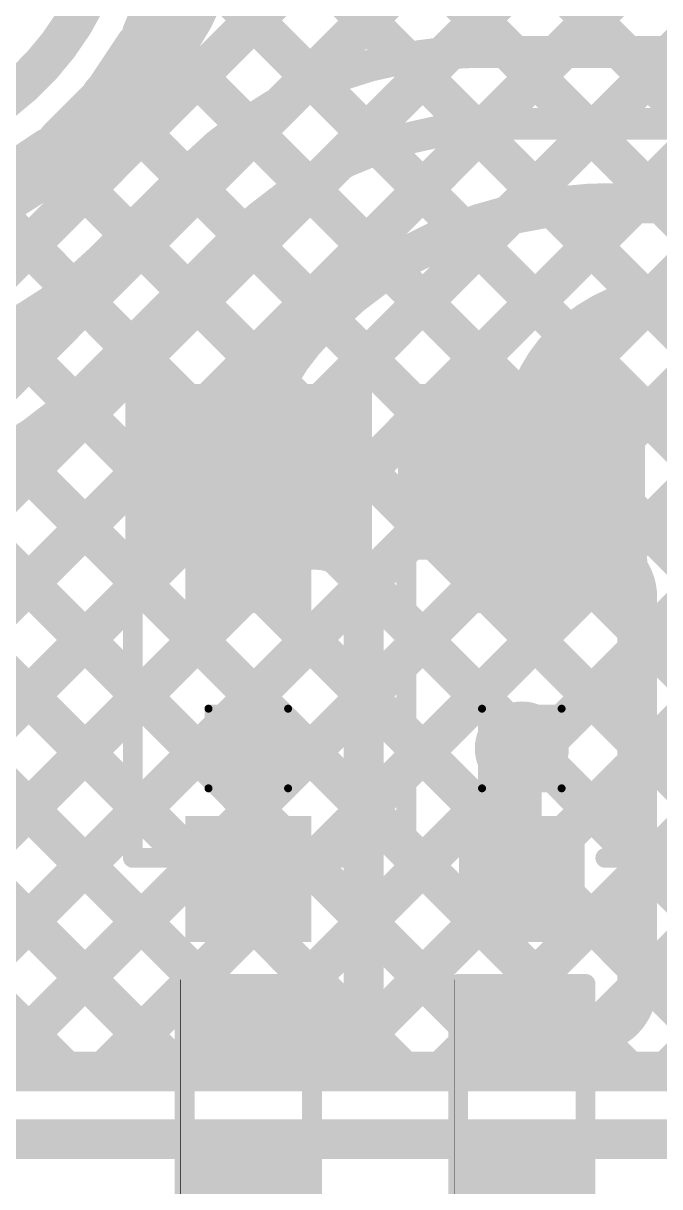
# Model space of a CAD drawing. Header units: inches. Extents: x 3 to 457, y -41 to 239.
# Drawn here: x 106.89 to 110.95, y 154.97 to 162.39 of the extents above; entities that cross this region are included whole.
import ezdxf

# ---------------------------------------------------------------- set-up
doc = ezdxf.new("R2010")
doc.units = ezdxf.units.IN
for name, color, linetype in [('Board Outline', 216, 'Continuous'), ('Bottom Layer', 5, 'Continuous'), ('Drill Drawing', 1, 'Continuous'), ('Fabrication', 76, 'Continuous'), ('Top Layer', 1, 'Continuous'), ('Top Overlay', 2, 'Continuous'), ('Top Paste', 8, 'Continuous'), ('Top Solder', 216, 'Continuous'), ('Via Holes', 16, 'Continuous')]:
    doc.layers.add(name, color=color, linetype=linetype)

# ---------------------------------------------------------------- blocks, each defined once
blk = doc.blocks.new('R___0402_221')
at = {"layer": 'Top Layer'}
for points in [[(-0.6985, -0.3175), (-0.6985, 0.3174999999999999), (-0.2413000000000001, 0.3175), (-0.2412999999999999, -0.3174999999999999)], [(0.2413000000000001, -0.3175), (0.2412999999999999, 0.3174999999999999), (0.6985, 0.3175), (0.6985, -0.3174999999999999)]]:
    blk.add_hatch(color=1, dxfattribs=at).paths.add_polyline_path(points)
at = {"layer": 'Top Paste'}
for points in [[(-0.6985, -0.3175), (-0.6985, 0.3174999999999999), (-0.2413000000000001, 0.3175), (-0.2412999999999999, -0.3174999999999999)], [(0.2413000000000001, -0.3175), (0.2412999999999999, 0.3174999999999999), (0.6985, 0.3175), (0.6985, -0.3174999999999999)]]:
    blk.add_hatch(color=8, dxfattribs=at).paths.add_polyline_path(points)
at = {"layer": 'Top Solder'}
for points in [[(-0.75350116, -0.3725011600000001), (-0.75350116, 0.3725011599999999), (-0.18629884, 0.3725011600000001), (-0.1862988399999999, -0.3725011599999999)], [(0.18629884, -0.3725011600000001), (0.1862988399999999, 0.3725011599999999), (0.75350116, 0.3725011600000001), (0.75350116, -0.3725011599999999)]]:
    blk.add_hatch(color=216, dxfattribs=at).paths.add_polyline_path(points)
at = {"layer": 'Top Overlay'}
for points in [[(0.7874, 0.4064, 0.127, 0.127, 0), (-0.7874, 0.4064, 0.127, 0.127, 0)], [(-0.7874, -0.4064, 0.127, 0.127, 0), (-0.7874, 0.4064, 0.127, 0.127, 0)], [(0.7874, -0.4064, 0.127, 0.127, 0), (0.7874, 0.4064, 0.127, 0.127, 0)], [(0.7874, -0.4064, 0.127, 0.127, 0), (-0.7874, -0.4064, 0.127, 0.127, 0)], [(0.8128, -0.4318, 0.0032258, 0.0032258, 0), (-0.8128, -0.4318, 0.0032258, 0.0032258, 0)]]:
    blk.add_lwpolyline(points, format="xyseb", dxfattribs=at)
for points in [[(-0.8191499999999999, 0.4064, 0.0635, 0.0635, 1), (-0.7556499999999999, 0.4064, 0.0635, 0.0635, 1)], [(-0.8191499999999999, 0.4064, 0.0635, 0.0635, 1), (-0.7556499999999999, 0.4064, 0.0635, 0.0635, 1)], [(0.7556499999999999, 0.4064, 0.0635, 0.0635, 1), (0.8191499999999999, 0.4064, 0.0635, 0.0635, 1)], [(0.7556499999999999, 0.4064, 0.0635, 0.0635, 1), (0.8191499999999999, 0.4064, 0.0635, 0.0635, 1)], [(-0.8191499999999999, -0.4064, 0.0635, 0.0635, 1), (-0.7556499999999999, -0.4064, 0.0635, 0.0635, 1)], [(-0.8191499999999999, -0.4064, 0.0635, 0.0635, 1), (-0.7556499999999999, -0.4064, 0.0635, 0.0635, 1)], [(0.7556499999999999, -0.4064, 0.0635, 0.0635, 1), (0.8191499999999999, -0.4064, 0.0635, 0.0635, 1)], [(0.7556499999999999, -0.4064, 0.0635, 0.0635, 1), (0.8191499999999999, -0.4064, 0.0635, 0.0635, 1)], [(-0.81360518, -0.4318, 0.0016129, 0.0016129, 1), (-0.8119948199999999, -0.4318, 0.0016129, 0.0016129, 1)], [(0.8119948199999999, -0.4318, 0.0016129, 0.0016129, 1), (0.81360518, -0.4318, 0.0016129, 0.0016129, 1)]]:
    blk.add_lwpolyline(points, format="xyseb", close=True, dxfattribs=at)
blk = doc.blocks.new('R___0402_222')
at = {"layer": 'Top Layer'}
for points in [[(-0.6985, -0.3175), (-0.6985, 0.3174999999999999), (-0.2413000000000001, 0.3175), (-0.2412999999999999, -0.3174999999999999)], [(0.2413000000000001, -0.3175), (0.2412999999999999, 0.3174999999999999), (0.6985, 0.3175), (0.6985, -0.3174999999999999)]]:
    blk.add_hatch(color=1, dxfattribs=at).paths.add_polyline_path(points)
at = {"layer": 'Top Paste'}
for points in [[(-0.6985, -0.3175), (-0.6985, 0.3174999999999999), (-0.2413000000000001, 0.3175), (-0.2412999999999999, -0.3174999999999999)], [(0.2413000000000001, -0.3175), (0.2412999999999999, 0.3174999999999999), (0.6985, 0.3175), (0.6985, -0.3174999999999999)]]:
    blk.add_hatch(color=8, dxfattribs=at).paths.add_polyline_path(points)
at = {"layer": 'Top Solder'}
for points in [[(-0.75350116, -0.3725011600000001), (-0.75350116, 0.3725011599999999), (-0.18629884, 0.3725011600000001), (-0.1862988399999999, -0.3725011599999999)], [(0.18629884, -0.3725011600000001), (0.1862988399999999, 0.3725011599999999), (0.75350116, 0.3725011600000001), (0.75350116, -0.3725011599999999)]]:
    blk.add_hatch(color=216, dxfattribs=at).paths.add_polyline_path(points)
at = {"layer": 'Top Overlay'}
for points in [[(0.7874, 0.4064, 0.127, 0.127, 0), (-0.7874, 0.4064, 0.127, 0.127, 0)], [(-0.7874, -0.4064, 0.127, 0.127, 0), (-0.7874, 0.4064, 0.127, 0.127, 0)], [(0.7874, -0.4064, 0.127, 0.127, 0), (0.7874, 0.4064, 0.127, 0.127, 0)], [(0.7874, -0.4064, 0.127, 0.127, 0), (-0.7874, -0.4064, 0.127, 0.127, 0)], [(0.8128, -0.4318, 0.0032258, 0.0032258, 0), (-0.8128, -0.4318, 0.0032258, 0.0032258, 0)]]:
    blk.add_lwpolyline(points, format="xyseb", dxfattribs=at)
for points in [[(-0.8191499999999999, 0.4064, 0.0635, 0.0635, 1), (-0.7556499999999999, 0.4064, 0.0635, 0.0635, 1)], [(-0.8191499999999999, 0.4064, 0.0635, 0.0635, 1), (-0.7556499999999999, 0.4064, 0.0635, 0.0635, 1)], [(0.7556499999999999, 0.4064, 0.0635, 0.0635, 1), (0.8191499999999999, 0.4064, 0.0635, 0.0635, 1)], [(0.7556499999999999, 0.4064, 0.0635, 0.0635, 1), (0.8191499999999999, 0.4064, 0.0635, 0.0635, 1)], [(-0.8191499999999999, -0.4064, 0.0635, 0.0635, 1), (-0.7556499999999999, -0.4064, 0.0635, 0.0635, 1)], [(-0.8191499999999999, -0.4064, 0.0635, 0.0635, 1), (-0.7556499999999999, -0.4064, 0.0635, 0.0635, 1)], [(0.7556499999999999, -0.4064, 0.0635, 0.0635, 1), (0.8191499999999999, -0.4064, 0.0635, 0.0635, 1)], [(0.7556499999999999, -0.4064, 0.0635, 0.0635, 1), (0.8191499999999999, -0.4064, 0.0635, 0.0635, 1)], [(-0.81360518, -0.4318, 0.0016129, 0.0016129, 1), (-0.8119948199999999, -0.4318, 0.0016129, 0.0016129, 1)], [(0.8119948199999999, -0.4318, 0.0016129, 0.0016129, 1), (0.81360518, -0.4318, 0.0016129, 0.0016129, 1)]]:
    blk.add_lwpolyline(points, format="xyseb", close=True, dxfattribs=at)
blk = doc.blocks.new('SOD323F_256')
at = {"layer": 'Top Layer'}
for points in [[(-1.34999984, 0.2999994), (-0.75000104, 0.2999994), (-0.75000104, -0.2999994), (-1.34999984, -0.2999994)], [(0.75000104, 0.2999994), (1.34999984, 0.2999994), (1.34999984, -0.2999994), (0.75000104, -0.2999994)]]:
    blk.add_hatch(color=1, dxfattribs=at).paths.add_polyline_path(points)
at = {"layer": 'Top Overlay'}
for points in [[(0.9884409999999999, 0.38309804), (2.1082, 0.38309804), (2.1082, 0.7894980399999999), (0.9884409999999999, 0.7894980399999999)], [(1.42241016, -0.4064), (2.10821016, -0.4064), (2.10821016, 0.4571999999999999), (1.42241016, 0.4571999999999999)], [(0.9884409999999999, -0.78530196), (2.1082, -0.78530196), (2.1082, -0.37890196), (0.9884409999999999, -0.37890196)]]:
    blk.add_hatch(color=2, dxfattribs=at).paths.add_polyline_path(points)
at = {"layer": 'Top Paste'}
for points in [[(-1.34999984, 0.2999994), (-0.75000104, 0.2999994), (-0.75000104, -0.2999994), (-1.34999984, -0.2999994)], [(0.75000104, 0.2999994), (1.34999984, 0.2999994), (1.34999984, -0.2999994), (0.75000104, -0.2999994)]]:
    blk.add_hatch(color=8, dxfattribs=at).paths.add_polyline_path(points)
at = {"layer": 'Top Solder'}
for points in [[(-1.45159984, 0.4015993999999999), (-0.64840104, 0.4015993999999999), (-0.64840104, -0.4015993999999999), (-1.45159984, -0.4015993999999999)], [(0.64840104, 0.4015993999999999), (1.45159984, 0.4015993999999999), (1.45159984, -0.4015993999999999), (0.64840104, -0.4015993999999999)]]:
    blk.add_hatch(color=216, dxfattribs=at).paths.add_polyline_path(points)
at = {"layer": 'Top Overlay'}
for points in [[(-0.9143999999999999, 0.7366, 0.127, 0.127, 0), (-0.9143999999999999, 0.5334, 0.127, 0.127, 0)], [(-0.9143999999999999, 0.7366, 0.127, 0.127, 0), (0.9884409999999999, 0.7366, 0.127, 0.127, 0)], [(-0.9143999999999999, -0.5334, 0.127, 0.127, 0), (-0.9143999999999999, -0.7366, 0.127, 0.127, 0)], [(-0.9143999999999999, -0.7366, 0.127, 0.127, 0), (0.9884409999999999, -0.7366, 0.127, 0.127, 0)]]:
    blk.add_lwpolyline(points, format="xyseb", dxfattribs=at)
for points in [[(-0.9461499999999999, 0.7366, 0.0635, 0.0635, 1), (-0.88265, 0.7366, 0.0635, 0.0635, 1)], [(-0.9461499999999999, 0.7366, 0.0635, 0.0635, 1), (-0.88265, 0.7366, 0.0635, 0.0635, 1)], [(0.9566909999999998, 0.7366, 0.0635, 0.0635, 1), (1.020191, 0.7366, 0.0635, 0.0635, 1)], [(-0.9461499999999999, 0.5334, 0.0635, 0.0635, 1), (-0.88265, 0.5334, 0.0635, 0.0635, 1)], [(-0.9461499999999999, -0.5334, 0.0635, 0.0635, 1), (-0.88265, -0.5334, 0.0635, 0.0635, 1)], [(-0.9461499999999999, -0.7366, 0.0635, 0.0635, 1), (-0.88265, -0.7366, 0.0635, 0.0635, 1)], [(-0.9461499999999999, -0.7366, 0.0635, 0.0635, 1), (-0.88265, -0.7366, 0.0635, 0.0635, 1)], [(0.9566909999999998, -0.7366, 0.0635, 0.0635, 1), (1.020191, -0.7366, 0.0635, 0.0635, 1)]]:
    blk.add_lwpolyline(points, format="xyseb", close=True, dxfattribs=at)
blk = doc.blocks.new('SOD323F_257')
at = {"layer": 'Top Layer'}
for points in [[(-1.34999984, 0.2999994), (-0.75000104, 0.2999994), (-0.75000104, -0.2999994), (-1.34999984, -0.2999994)], [(0.75000104, 0.2999994), (1.34999984, 0.2999994), (1.34999984, -0.2999994), (0.75000104, -0.2999994)]]:
    blk.add_hatch(color=1, dxfattribs=at).paths.add_polyline_path(points)
at = {"layer": 'Top Overlay'}
for points in [[(0.98843846, 0.3789299), (2.10819746, 0.3789299), (2.10819746, 0.7853299), (0.98843846, 0.7853299)], [(1.42237206, -0.40640254), (2.10817206, -0.40640254), (2.10817206, 0.4571974599999999), (1.42237206, 0.4571974599999999)], [(0.98843846, -0.7894701), (2.10819746, -0.7894701), (2.10819746, -0.3830701), (0.98843846, -0.3830701)]]:
    blk.add_hatch(color=2, dxfattribs=at).paths.add_polyline_path(points)
at = {"layer": 'Top Paste'}
for points in [[(-1.34999984, 0.2999994), (-0.75000104, 0.2999994), (-0.75000104, -0.2999994), (-1.34999984, -0.2999994)], [(0.75000104, 0.2999994), (1.34999984, 0.2999994), (1.34999984, -0.2999994), (0.75000104, -0.2999994)]]:
    blk.add_hatch(color=8, dxfattribs=at).paths.add_polyline_path(points)
at = {"layer": 'Top Solder'}
for points in [[(-1.45159984, 0.4015993999999999), (-0.64840104, 0.4015993999999999), (-0.64840104, -0.4015993999999999), (-1.45159984, -0.4015993999999999)], [(0.64840104, 0.4015993999999999), (1.45159984, 0.4015993999999999), (1.45159984, -0.4015993999999999), (0.64840104, -0.4015993999999999)]]:
    blk.add_hatch(color=216, dxfattribs=at).paths.add_polyline_path(points)
at = {"layer": 'Top Overlay'}
for points in [[(-0.9143999999999999, 0.7366, 0.127, 0.127, 0), (-0.9143999999999999, 0.5334, 0.127, 0.127, 0)], [(-0.9143999999999999, 0.7366, 0.127, 0.127, 0), (0.9884409999999999, 0.7366, 0.127, 0.127, 0)], [(-0.9143999999999999, -0.5334, 0.127, 0.127, 0), (-0.9143999999999999, -0.7366, 0.127, 0.127, 0)], [(-0.9143999999999999, -0.7366, 0.127, 0.127, 0), (0.9884409999999999, -0.7366, 0.127, 0.127, 0)]]:
    blk.add_lwpolyline(points, format="xyseb", dxfattribs=at)
for points in [[(-0.9461499999999999, 0.7366, 0.0635, 0.0635, 1), (-0.88265, 0.7366, 0.0635, 0.0635, 1)], [(-0.9461499999999999, 0.7366, 0.0635, 0.0635, 1), (-0.88265, 0.7366, 0.0635, 0.0635, 1)], [(0.9566909999999998, 0.7366, 0.0635, 0.0635, 1), (1.020191, 0.7366, 0.0635, 0.0635, 1)], [(-0.9461499999999999, 0.5334, 0.0635, 0.0635, 1), (-0.88265, 0.5334, 0.0635, 0.0635, 1)], [(-0.9461499999999999, -0.5334, 0.0635, 0.0635, 1), (-0.88265, -0.5334, 0.0635, 0.0635, 1)], [(-0.9461499999999999, -0.7366, 0.0635, 0.0635, 1), (-0.88265, -0.7366, 0.0635, 0.0635, 1)], [(-0.9461499999999999, -0.7366, 0.0635, 0.0635, 1), (-0.88265, -0.7366, 0.0635, 0.0635, 1)], [(0.9566909999999998, -0.7366, 0.0635, 0.0635, 1), (1.020191, -0.7366, 0.0635, 0.0635, 1)]]:
    blk.add_lwpolyline(points, format="xyseb", close=True, dxfattribs=at)

msp = doc.modelspace()

# ---------------------------------------------------------------- hatches: boundary and pattern name
at = {"layer": 'Bottom Layer'}
h = msp.add_hatch(color=5, dxfattribs=at)
edge = h.paths.add_edge_path()
edge.add_arc((108.32697664, 157.76249372), 0.2999994, 0, 360)
h = msp.add_hatch(color=5, dxfattribs=at)
edge = h.paths.add_edge_path()
edge.add_arc((110.07297264, 157.76249372), 0.2999994, 0, 360)
at = {"layer": 'Top Layer'}
h = msp.add_hatch(color=1, dxfattribs=at)
edge = h.paths.add_edge_path()
edge.add_arc((108.32697664, 157.76249372), 0.2999994, 0, 360)
h = msp.add_hatch(color=1, dxfattribs=at)
edge = h.paths.add_edge_path()
edge.add_arc((110.07297264, 157.76249372), 0.2999994, 0, 360)
at = {"layer": 'Via Holes'}
h = msp.add_hatch(color=7, dxfattribs=at)
edge = h.paths.add_edge_path()
edge.add_arc((108.32697664, 157.76249372), 0.1499997, 0, 360)
h = msp.add_hatch(color=7, dxfattribs=at)
edge = h.paths.add_edge_path()
edge.add_arc((110.07297264, 157.76249372), 0.1499997, 0, 360)

# ---------------------------------------------------------------- linework, layer by layer
at = {"layer": 'Board Outline'}
msp.add_lwpolyline([(107.48068928, 163.34147418, 0.127, 0.127, -0.4142135623828077), (105.6642159, 161.5250008, 0.127, 0.127, 0)], format="xyseb", dxfattribs=at)
at = {"layer": 'Bottom Layer'}
for points in [[(98.89800642, 152.94105048, 0.254, 0.254, 0), (114.09700066, 168.14004472, 0.254, 0.254, 0)], [(98.89800642, 152.22262926, 0.254, 0.254, 0), (114.81541934, 168.14004218, 0.254, 0.254, 0)], [(98.89800642, 151.50420804, 0.254, 0.254, 0), (115.53384056, 168.14004218, 0.254, 0.254, 0)], [(98.89800642, 150.0673656, 0.254, 0.254, 0), (116.970683, 168.14004218, 0.254, 0.254, 0)], [(98.89800642, 150.78578682, 0.254, 0.254, 0), (116.25226178, 168.14004218, 0.254, 0.254, 0)], [(104.86815958, 155.31909754, 0.254, 0.254, 0), (117.68910168, 168.14003964, 0.254, 0.254, 0)], [(105.96555134, 155.69806808, 0.254, 0.254, 0), (118.4075229, 168.14003964, 0.254, 0.254, 0)], [(106.68790448, 155.702, 0.254, 0.254, 0), (119.12594412, 168.14003964, 0.254, 0.254, 0)], [(107.4063257, 155.702, 0.254, 0.254, 0), (119.8443628, 168.1400371, 0.254, 0.254, 0)], [(107.70829868, 162.46976396, 0.254, 0.254, 0), (113.37857944, 168.14004472, 0.254, 0.254, 0)], [(108.12474692, 155.702, 0.254, 0.254, 0), (120.56278402, 168.1400371, 0.254, 0.254, 0)], [(108.84316814, 155.702, 0.254, 0.254, 0), (121.10426376, 167.96309562, 0.254, 0.254, 0)], [(109.56158936, 155.702, 0.254, 0.254, 0), (121.10426376, 167.2446744, 0.254, 0.254, 0)], [(110.28001058, 155.702, 0.254, 0.254, 0), (121.10426376, 166.52625318, 0.254, 0.254, 0)], [(110.9984318, 155.702, 0.254, 0.254, 0), (121.10426376, 165.80783196, 0.254, 0.254, 0)], [(107.89503694, 165.0280037, 0.254, 0.254, 0), (117.22104064, 155.702, 0.254, 0.254, 0)], [(107.8950344, 164.30958502, 0.254, 0.254, 0), (116.50261942, 155.702, 0.254, 0.254, 0)], [(107.8950344, 163.5911638, 0.254, 0.254, 0), (115.7841982, 155.702, 0.254, 0.254, 0)], [(107.84628164, 162.92149534, 0.254, 0.254, 0), (115.06577698, 155.702, 0.254, 0.254, 0)], [(107.64901, 162.32662988, 0.254, 0.254, 0), (107.78527846, 162.65561068, 0.254, 0.254, 0)], [(107.67061016, 162.37877862, 0.254, 0.254, 0), (114.34738878, 155.702, 0.254, 0.254, 0)], [(107.41288652, 161.95891154, 0.254, 0.254, 0), (107.6107195, 162.25498918, 0.254, 0.254, 0)], [(107.1095648, 161.64433, 0.254, 0.254, 0), (107.361355, 161.8961202, 0.254, 0.254, 0)], [(107.39247254, 161.93849756, 0.254, 0.254, 0), (113.62896756, 155.702, 0.254, 0.254, 0)], [(106.75069582, 161.3949655, 0.254, 0.254, 0), (107.04677346, 161.59279848, 0.254, 0.254, 0)], [(107.03057334, 161.581973, 0.254, 0.254, 0), (112.91054634, 155.702, 0.254, 0.254, 0)], [(106.57892578, 161.31519934, 0.254, 0.254, 0), (112.19212512, 155.702, 0.254, 0.254, 0)], [(106.02756544, 161.14813846, 0.254, 0.254, 0), (111.4737039, 155.702, 0.254, 0.254, 0)], [(101.75453106, 161.11064552, 0.254, 0.254, 0), (107.16317658, 155.702, 0.254, 0.254, 0)], [(102.47294974, 161.11064806, 0.254, 0.254, 0), (107.8815978, 155.702, 0.254, 0.254, 0)], [(103.19137096, 161.11064806, 0.254, 0.254, 0), (108.60001902, 155.702, 0.254, 0.254, 0)], [(103.90979218, 161.11064806, 0.254, 0.254, 0), (109.31844024, 155.702, 0.254, 0.254, 0)], [(104.62821086, 161.1106506, 0.254, 0.254, 0), (110.03686146, 155.702, 0.254, 0.254, 0)], [(105.34663208, 161.1106506, 0.254, 0.254, 0), (110.75528268, 155.702, 0.254, 0.254, 0)], [(106.0958, 155.702, 0.254, 0.254, 0), (120.9802, 155.702, 0.254, 0.254, 0)], [(106.0958, 155.2702, 0.254, 0.254, 0), (120.9802, 155.2702, 0.254, 0.254, 0)]]:
    msp.add_lwpolyline(points, format="xyseb", dxfattribs=at)
for points in [[(107.64479868, 162.46976396, 0.127, 0.127, 1), (107.77179868, 162.46976396, 0.127, 0.127, 1)], [(107.58551, 162.32662988, 0.127, 0.127, 1), (107.71251, 162.32662988, 0.127, 0.127, 1)], [(107.60711016, 162.37877862, 0.127, 0.127, 1), (107.73411016, 162.37877862, 0.127, 0.127, 1)], [(107.5472195, 162.25498918, 0.127, 0.127, 1), (107.6742195, 162.25498918, 0.127, 0.127, 1)], [(107.34938652, 161.95891154, 0.127, 0.127, 1), (107.47638652, 161.95891154, 0.127, 0.127, 1)], [(107.297855, 161.8961202, 0.127, 0.127, 1), (107.424855, 161.8961202, 0.127, 0.127, 1)], [(107.32897254, 161.93849756, 0.127, 0.127, 1), (107.45597254, 161.93849756, 0.127, 0.127, 1)], [(106.96707334, 161.581973, 0.127, 0.127, 1), (107.09407334, 161.581973, 0.127, 0.127, 1)], [(106.98327346, 161.59279848, 0.127, 0.127, 1), (107.11027346, 161.59279848, 0.127, 0.127, 1)], [(107.0460648, 161.64433, 0.127, 0.127, 1), (107.1730648, 161.64433, 0.127, 0.127, 1)], [(107.09967658, 155.702, 0.127, 0.127, 1), (107.22667658, 155.702, 0.127, 0.127, 1)], [(107.3428257, 155.702, 0.127, 0.127, 1), (107.4698257, 155.702, 0.127, 0.127, 1)], [(107.8180978, 155.702, 0.127, 0.127, 1), (107.9450978, 155.702, 0.127, 0.127, 1)], [(108.06124692, 155.702, 0.127, 0.127, 1), (108.18824692, 155.702, 0.127, 0.127, 1)], [(108.53651902, 155.702, 0.127, 0.127, 1), (108.66351902, 155.702, 0.127, 0.127, 1)], [(108.77966814, 155.702, 0.127, 0.127, 1), (108.90666814, 155.702, 0.127, 0.127, 1)], [(109.25494024, 155.702, 0.127, 0.127, 1), (109.38194024, 155.702, 0.127, 0.127, 1)], [(109.49808936, 155.702, 0.127, 0.127, 1), (109.62508936, 155.702, 0.127, 0.127, 1)], [(109.97336146, 155.702, 0.127, 0.127, 1), (110.10036146, 155.702, 0.127, 0.127, 1)], [(110.21651058, 155.702, 0.127, 0.127, 1), (110.34351058, 155.702, 0.127, 0.127, 1)], [(110.69178268, 155.702, 0.127, 0.127, 1), (110.81878268, 155.702, 0.127, 0.127, 1)], [(110.9349318, 155.702, 0.127, 0.127, 1), (111.0619318, 155.702, 0.127, 0.127, 1)]]:
    msp.add_lwpolyline(points, format="xyseb", close=True, dxfattribs=at)
at = {"layer": 'Drill Drawing'}
for points in [[(108.07297664, 158.01649372, 0.0508, 0.0508, 0), (108.58097664, 158.01649372, 0.0508, 0.0508, 0)], [(108.07297664, 157.50849372, 0.0508, 0.0508, 0), (108.07297664, 158.01649372, 0.0508, 0.0508, 0)], [(108.58097664, 157.50849372, 0.0508, 0.0508, 0), (108.58097664, 158.01649372, 0.0508, 0.0508, 0)], [(109.81897264, 158.01649372, 0.0508, 0.0508, 0), (110.32697264, 158.01649372, 0.0508, 0.0508, 0)], [(109.81897264, 157.50849372, 0.0508, 0.0508, 0), (109.81897264, 158.01649372, 0.0508, 0.0508, 0)], [(110.32697264, 157.50849372, 0.0508, 0.0508, 0), (110.32697264, 158.01649372, 0.0508, 0.0508, 0)], [(108.07297664, 157.50849372, 0.0508, 0.0508, 0), (108.58097664, 157.50849372, 0.0508, 0.0508, 0)], [(109.81897264, 157.50849372, 0.0508, 0.0508, 0), (110.32697264, 157.50849372, 0.0508, 0.0508, 0)]]:
    msp.add_lwpolyline(points, format="xyseb", dxfattribs=at)
for points in [[(108.06027664, 158.01649372, 0.0254, 0.0254, 1), (108.08567664, 158.01649372, 0.0254, 0.0254, 1)], [(108.06027664, 158.01649372, 0.0254, 0.0254, 1), (108.08567664, 158.01649372, 0.0254, 0.0254, 1)], [(108.56827664, 158.01649372, 0.0254, 0.0254, 1), (108.59367664, 158.01649372, 0.0254, 0.0254, 1)], [(108.56827664, 158.01649372, 0.0254, 0.0254, 1), (108.59367664, 158.01649372, 0.0254, 0.0254, 1)], [(109.80627264, 158.01649372, 0.0254, 0.0254, 1), (109.83167264, 158.01649372, 0.0254, 0.0254, 1)], [(109.80627264, 158.01649372, 0.0254, 0.0254, 1), (109.83167264, 158.01649372, 0.0254, 0.0254, 1)], [(110.31427264, 158.01649372, 0.0254, 0.0254, 1), (110.33967264, 158.01649372, 0.0254, 0.0254, 1)], [(110.31427264, 158.01649372, 0.0254, 0.0254, 1), (110.33967264, 158.01649372, 0.0254, 0.0254, 1)], [(108.06027664, 157.50849372, 0.0254, 0.0254, 1), (108.08567664, 157.50849372, 0.0254, 0.0254, 1)], [(108.06027664, 157.50849372, 0.0254, 0.0254, 1), (108.08567664, 157.50849372, 0.0254, 0.0254, 1)], [(108.56827664, 157.50849372, 0.0254, 0.0254, 1), (108.59367664, 157.50849372, 0.0254, 0.0254, 1)], [(108.56827664, 157.50849372, 0.0254, 0.0254, 1), (108.59367664, 157.50849372, 0.0254, 0.0254, 1)], [(109.80627264, 157.50849372, 0.0254, 0.0254, 1), (109.83167264, 157.50849372, 0.0254, 0.0254, 1)], [(109.80627264, 157.50849372, 0.0254, 0.0254, 1), (109.83167264, 157.50849372, 0.0254, 0.0254, 1)], [(110.31427264, 157.50849372, 0.0254, 0.0254, 1), (110.33967264, 157.50849372, 0.0254, 0.0254, 1)], [(110.31427264, 157.50849372, 0.0254, 0.0254, 1), (110.33967264, 157.50849372, 0.0254, 0.0254, 1)]]:
    msp.add_lwpolyline(points, format="xyseb", close=True, dxfattribs=at)
at = {"layer": 'Fabrication'}
msp.add_lwpolyline([(107.48068928, 163.34147418, 0.254, 0.254, -0.4142135623828077), (105.6642159, 161.5250008, 0.254, 0.254, 0)], format="xyseb", dxfattribs=at)
at = {"layer": 'Top Layer'}
for points in [[(108.16388832, 163.21881758, 0.2794, 0.2794, -0.198912367379658), (107.67088448, 162.02860152, 0.2794, 0.2794, 0)], [(107.96606042, 161.46066514, 0.2032, 0.2032, -0.198912367379658), (109.7621122, 162.20461336, 0.2032, 0.2032, 0)], [(109.7621122, 162.20461336, 0.2032, 0.2032, 0), (113.118392, 162.20461336, 0.2032, 0.2032, 0)], [(107.29432694, 161.65204398, 0.2794, 0.2794, 0), (107.67088448, 162.02860152, 0.2794, 0.2794, 0)], [(107.29432694, 161.65204398, 0.2794, 0.2794, -0.198912367379658), (105.49827516, 160.90809576, 0.2794, 0.2794, 0)], [(108.2342641, 161.0031197, 0.2032, 0.2032, -0.198912367379658), (110.03031588, 161.74706792, 0.2032, 0.2032, 0)], [(110.03031588, 161.74706792, 0.2032, 0.2032, 0), (113.03620014, 161.74706792, 0.2032, 0.2032, 0)], [(107.39834502, 160.89294974, 0.2032, 0.2032, 0), (107.96606042, 161.46066514, 0.2032, 0.2032, 0)], [(108.81039706, 160.49591218, 0.254, 0.254, -0.1876194711705336), (110.4958801, 161.23745248, 0.254, 0.254, 0)], [(110.4958801, 161.23745248, 0.254, 0.254, -0.01088660974941268), (110.60644884, 161.2398604, 0.254, 0.254, 0)], [(110.60644884, 161.2398604, 0.254, 0.254, 0), (113.22849084, 161.2398604, 0.254, 0.254, 0)], [(107.2884062, 160.0572618, 0.2032, 0.2032, 0), (108.2342641, 161.0031197, 0.2032, 0.2032, 0)], [(107.39834502, 160.89294974, 0.2032, 0.2032, -0.198912367379658), (105.60229324, 160.14900152, 0.2032, 0.2032, 0)], [(110.3338408, 160.35018984, 0.254, 0.254, -0.198912367379658), (111.09701682, 160.66630808, 0.254, 0.254, 0)], [(108.76928208, 160.4547972, 0.254, 0.254, 0), (108.81039706, 160.49591218, 0.254, 0.254, 0)], [(108.3269868, 159.38700152, 0.254, 0.254, -0.198912367379658), (108.76928208, 160.4547972, 0.254, 0.254, 0)], [(110.0729828, 159.72042224, 0.254, 0.254, -0.198912367379658), (110.3338408, 160.35018984, 0.254, 0.254, 0)], [(107.2884062, 160.0572618, 0.2032, 0.2032, -0.198912367379658), (105.49235442, 159.31331358, 0.2032, 0.2032, 0)], [(110.0729828, 159.0294, 0.254, 0.254, 0), (110.0729828, 159.72042224, 0.254, 0.254, 0)], [(108.3269868, 159.0294, 0.254, 0.254, 0), (108.3269868, 159.38700152, 0.254, 0.254, 0)], [(108.3269868, 159.0294, 0.254, 0.254, 0), (108.7635874, 159.0294, 0.254, 0.254, 0)], [(108.7635874, 159.0294, 0.254, 0.254, -0.4142135623730951), (109.0635868, 158.7294006, 0.254, 0.254, 0)], [(110.0729828, 159.0294, 0.254, 0.254, 0), (110.5095834, 159.0294, 0.254, 0.254, 0)], [(110.5095834, 159.0294, 0.254, 0.254, -0.4142135623730951), (110.8095828, 158.7294006, 0.254, 0.254, 0)], [(109.0635868, 156.2432994, 0.254, 0.254, 0), (109.0635868, 158.7294006, 0.254, 0.254, 0)], [(110.8095828, 156.2432994, 0.254, 0.254, 0), (110.8095828, 158.7294006, 0.254, 0.254, 0)], [(108.32697664, 157.76249372, 0.254, 0.254, 0), (108.32698172, 157.76248864, 0.254, 0.254, 0)], [(108.32698172, 156.9294042, 0.254, 0.254, 0), (108.32698172, 157.76248864, 0.254, 0.254, 0)], [(110.07297264, 157.76249372, 0.254, 0.254, 0), (110.07297772, 157.76248864, 0.254, 0.254, 0)], [(110.07297772, 156.9294042, 0.254, 0.254, 0), (110.07297772, 157.76248864, 0.254, 0.254, 0)], [(108.32698172, 156.9294042, 0.254, 0.254, 0), (108.3269868, 156.92939912, 0.254, 0.254, 0)], [(110.07297772, 156.9294042, 0.254, 0.254, 0), (110.0729828, 156.92939912, 0.254, 0.254, 0)], [(109.0635868, 156.2432994, 0.254, 0.254, -0.4142135623730951), (108.7635874, 155.9433, 0.254, 0.254, 0)], [(110.8095828, 156.2432994, 0.254, 0.254, -0.4142135623730951), (110.5095834, 155.9433, 0.254, 0.254, 0)], [(108.3269868, 155.9433, 0.254, 0.254, 0), (108.7635874, 155.9433, 0.254, 0.254, 0)], [(110.0729828, 155.9433, 0.254, 0.254, 0), (110.5095834, 155.9433, 0.254, 0.254, 0)], [(108.3269868, 154.42352402, 0.254, 0.254, 0), (108.3269868, 155.0035, 0.254, 0.254, 0)], [(110.0729828, 154.42352402, 0.254, 0.254, 0), (110.0729828, 155.0035, 0.254, 0.254, 0)]]:
    msp.add_lwpolyline(points, format="xyseb", dxfattribs=at)
for points in [[(109.7113122, 162.20461336, 0.1016, 0.1016, 1), (109.8129122, 162.20461336, 0.1016, 0.1016, 1)], [(109.7113122, 162.20461336, 0.1016, 0.1016, 1), (109.8129122, 162.20461336, 0.1016, 0.1016, 1)], [(107.60103448, 162.02860152, 0.1397, 0.1397, 1), (107.74073448, 162.02860152, 0.1397, 0.1397, 1)], [(107.60103448, 162.02860152, 0.1397, 0.1397, 1), (107.74073448, 162.02860152, 0.1397, 0.1397, 1)], [(107.22447694, 161.65204398, 0.1397, 0.1397, 1), (107.36417694, 161.65204398, 0.1397, 0.1397, 1)], [(107.22447694, 161.65204398, 0.1397, 0.1397, 1), (107.36417694, 161.65204398, 0.1397, 0.1397, 1)], [(109.97951588, 161.74706792, 0.1016, 0.1016, 1), (110.08111588, 161.74706792, 0.1016, 0.1016, 1)], [(109.97951588, 161.74706792, 0.1016, 0.1016, 1), (110.08111588, 161.74706792, 0.1016, 0.1016, 1)], [(107.91526042, 161.46066514, 0.1016, 0.1016, 1), (108.01686042, 161.46066514, 0.1016, 0.1016, 1)], [(107.91526042, 161.46066514, 0.1016, 0.1016, 1), (108.01686042, 161.46066514, 0.1016, 0.1016, 1)], [(110.4323801, 161.23745248, 0.127, 0.127, 1), (110.5593801, 161.23745248, 0.127, 0.127, 1)], [(110.4323801, 161.23745248, 0.127, 0.127, 1), (110.5593801, 161.23745248, 0.127, 0.127, 1)], [(110.54294884, 161.2398604, 0.127, 0.127, 1), (110.66994884, 161.2398604, 0.127, 0.127, 1)], [(110.54294884, 161.2398604, 0.127, 0.127, 1), (110.66994884, 161.2398604, 0.127, 0.127, 1)], [(108.1834641, 161.0031197, 0.1016, 0.1016, 1), (108.2850641, 161.0031197, 0.1016, 0.1016, 1)], [(108.1834641, 161.0031197, 0.1016, 0.1016, 1), (108.2850641, 161.0031197, 0.1016, 0.1016, 1)], [(107.34754502, 160.89294974, 0.1016, 0.1016, 1), (107.44914502, 160.89294974, 0.1016, 0.1016, 1)], [(107.34754502, 160.89294974, 0.1016, 0.1016, 1), (107.44914502, 160.89294974, 0.1016, 0.1016, 1)], [(108.74689706, 160.49591218, 0.127, 0.127, 1), (108.87389706, 160.49591218, 0.127, 0.127, 1)], [(108.74689706, 160.49591218, 0.127, 0.127, 1), (108.87389706, 160.49591218, 0.127, 0.127, 1)], [(108.70578208, 160.4547972, 0.127, 0.127, 1), (108.83278208, 160.4547972, 0.127, 0.127, 1)], [(108.70578208, 160.4547972, 0.127, 0.127, 1), (108.83278208, 160.4547972, 0.127, 0.127, 1)], [(110.2703408, 160.35018984, 0.127, 0.127, 1), (110.3973408, 160.35018984, 0.127, 0.127, 1)], [(110.2703408, 160.35018984, 0.127, 0.127, 1), (110.3973408, 160.35018984, 0.127, 0.127, 1)], [(107.2376062, 160.0572618, 0.1016, 0.1016, 1), (107.3392062, 160.0572618, 0.1016, 0.1016, 1)], [(107.2376062, 160.0572618, 0.1016, 0.1016, 1), (107.3392062, 160.0572618, 0.1016, 0.1016, 1)], [(110.0094828, 159.72042224, 0.127, 0.127, 1), (110.1364828, 159.72042224, 0.127, 0.127, 1)], [(110.0094828, 159.72042224, 0.127, 0.127, 1), (110.1364828, 159.72042224, 0.127, 0.127, 1)], [(108.2634868, 159.38700152, 0.127, 0.127, 1), (108.3904868, 159.38700152, 0.127, 0.127, 1)], [(108.2634868, 159.38700152, 0.127, 0.127, 1), (108.3904868, 159.38700152, 0.127, 0.127, 1)], [(108.2634868, 159.0294, 0.127, 0.127, 1), (108.3904868, 159.0294, 0.127, 0.127, 1)], [(108.2634868, 159.0294, 0.127, 0.127, 1), (108.3904868, 159.0294, 0.127, 0.127, 1)], [(108.7000874, 159.0294, 0.127, 0.127, 1), (108.8270874, 159.0294, 0.127, 0.127, 1)], [(108.7000874, 159.0294, 0.127, 0.127, 1), (108.8270874, 159.0294, 0.127, 0.127, 1)], [(110.0094828, 159.0294, 0.127, 0.127, 1), (110.1364828, 159.0294, 0.127, 0.127, 1)], [(110.0094828, 159.0294, 0.127, 0.127, 1), (110.1364828, 159.0294, 0.127, 0.127, 1)], [(110.4460834, 159.0294, 0.127, 0.127, 1), (110.5730834, 159.0294, 0.127, 0.127, 1)], [(110.4460834, 159.0294, 0.127, 0.127, 1), (110.5730834, 159.0294, 0.127, 0.127, 1)], [(109.0000868, 158.7294006, 0.127, 0.127, 1), (109.1270868, 158.7294006, 0.127, 0.127, 1)], [(109.0000868, 158.7294006, 0.127, 0.127, 1), (109.1270868, 158.7294006, 0.127, 0.127, 1)], [(110.7460828, 158.7294006, 0.127, 0.127, 1), (110.8730828, 158.7294006, 0.127, 0.127, 1)], [(110.7460828, 158.7294006, 0.127, 0.127, 1), (110.8730828, 158.7294006, 0.127, 0.127, 1)], [(108.26347664, 157.76249372, 0.127, 0.127, 1), (108.39047664, 157.76249372, 0.127, 0.127, 1)], [(108.26348172, 157.76248864, 0.127, 0.127, 1), (108.39048172, 157.76248864, 0.127, 0.127, 1)], [(108.26348172, 157.76248864, 0.127, 0.127, 1), (108.39048172, 157.76248864, 0.127, 0.127, 1)], [(110.00947264, 157.76249372, 0.127, 0.127, 1), (110.13647264, 157.76249372, 0.127, 0.127, 1)], [(110.00947772, 157.76248864, 0.127, 0.127, 1), (110.13647772, 157.76248864, 0.127, 0.127, 1)], [(110.00947772, 157.76248864, 0.127, 0.127, 1), (110.13647772, 157.76248864, 0.127, 0.127, 1)], [(108.26348172, 156.9294042, 0.127, 0.127, 1), (108.39048172, 156.9294042, 0.127, 0.127, 1)], [(108.26348172, 156.9294042, 0.127, 0.127, 1), (108.39048172, 156.9294042, 0.127, 0.127, 1)], [(108.2634868, 156.92939912, 0.127, 0.127, 1), (108.3904868, 156.92939912, 0.127, 0.127, 1)], [(110.00947772, 156.9294042, 0.127, 0.127, 1), (110.13647772, 156.9294042, 0.127, 0.127, 1)], [(110.00947772, 156.9294042, 0.127, 0.127, 1), (110.13647772, 156.9294042, 0.127, 0.127, 1)], [(110.0094828, 156.92939912, 0.127, 0.127, 1), (110.1364828, 156.92939912, 0.127, 0.127, 1)], [(109.0000868, 156.2432994, 0.127, 0.127, 1), (109.1270868, 156.2432994, 0.127, 0.127, 1)], [(109.0000868, 156.2432994, 0.127, 0.127, 1), (109.1270868, 156.2432994, 0.127, 0.127, 1)], [(110.7460828, 156.2432994, 0.127, 0.127, 1), (110.8730828, 156.2432994, 0.127, 0.127, 1)], [(110.7460828, 156.2432994, 0.127, 0.127, 1), (110.8730828, 156.2432994, 0.127, 0.127, 1)], [(108.2634868, 155.9433, 0.127, 0.127, 1), (108.3904868, 155.9433, 0.127, 0.127, 1)], [(108.7000874, 155.9433, 0.127, 0.127, 1), (108.8270874, 155.9433, 0.127, 0.127, 1)], [(108.7000874, 155.9433, 0.127, 0.127, 1), (108.8270874, 155.9433, 0.127, 0.127, 1)], [(110.0094828, 155.9433, 0.127, 0.127, 1), (110.1364828, 155.9433, 0.127, 0.127, 1)], [(110.4460834, 155.9433, 0.127, 0.127, 1), (110.5730834, 155.9433, 0.127, 0.127, 1)], [(110.4460834, 155.9433, 0.127, 0.127, 1), (110.5730834, 155.9433, 0.127, 0.127, 1)], [(108.2634868, 155.0035, 0.127, 0.127, 1), (108.3904868, 155.0035, 0.127, 0.127, 1)], [(110.0094828, 155.0035, 0.127, 0.127, 1), (110.1364828, 155.0035, 0.127, 0.127, 1)]]:
    msp.add_lwpolyline(points, format="xyseb", close=True, dxfattribs=at)

# ---------------------------------------------------------------- block references
for name, p, rotation in [('SOD323F_257', (108.3269868, 157.97939956), 90), ('SOD323F_256', (110.0729828, 157.97939956), 90), ('R___0402_222', (108.3269868, 155.4734), 270), ('R___0402_221', (110.0729828, 155.4734), 270)]:
    msp.add_blockref(name, p, dxfattribs=dict(rotation=rotation))

doc.saveas('drawing.dxf')
